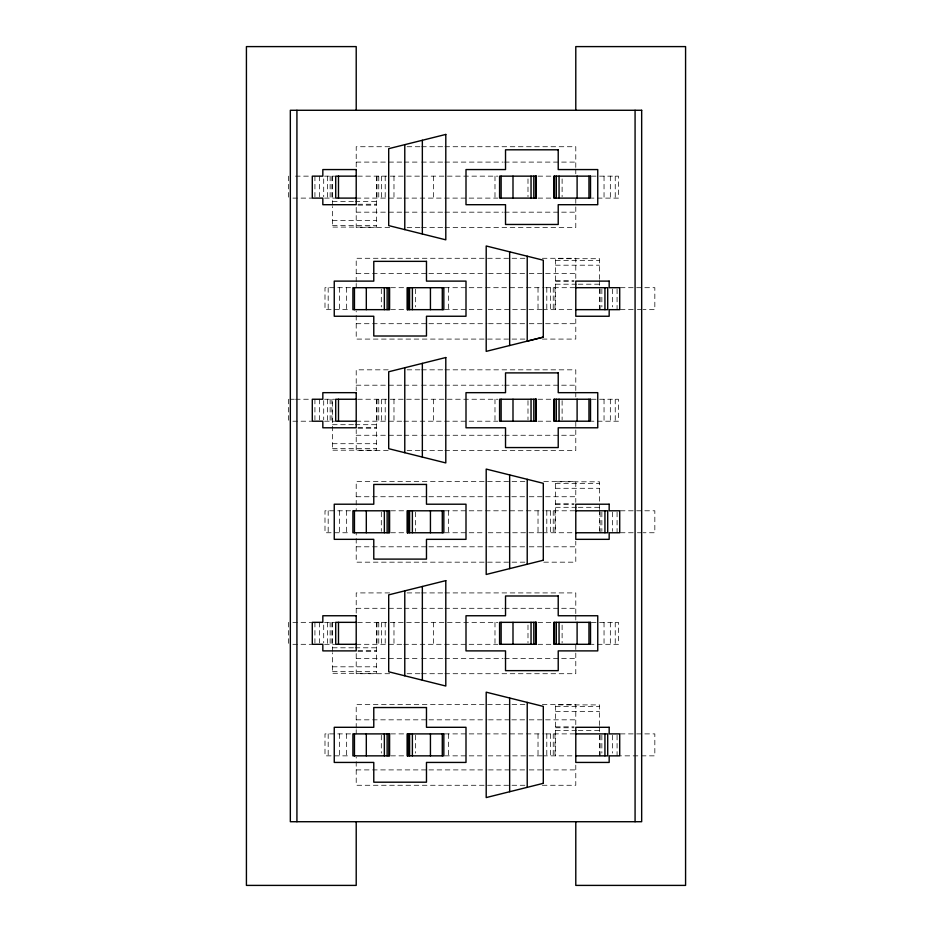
<?xml version="1.0" encoding="UTF-8"?>
<svg xmlns="http://www.w3.org/2000/svg" width="932" height="932" viewBox="0 0 932 932"><rect width="100%" height="100%" fill="white"/><g stroke="black" fill="none" stroke-linecap="round" stroke-linejoin="round"><path stroke-width="0.7" stroke-dasharray="4.66 3.5" d="M389.658 146.732L356.21 146.732L356.21 167.748M407.109 146.732L420.192 146.732M421.648 146.732L443.457 146.732M444.913 146.732L575.79 146.732L575.79 167.748M356.21 162.098L402.74 162.098M404.197 162.098L420.192 162.098M421.648 162.098L443.457 162.098M444.913 162.098L503.082 162.098M504.538 162.098L575.79 162.098M295.514 176.148L311.603 176.148M324.557 176.148L334.623 176.148M357.667 176.148L497.874 176.148M538.009 176.148L552.699 176.148M591.424 176.148L618.429 176.148L618.429 198.108L591.424 198.108M292.893 198.108L311.603 198.108M324.557 198.108L334.623 198.108M356.21 198.108L402.787 198.108M403.859 198.108L497.874 198.108M538.009 198.108L552.699 198.108M332.491 201.603L353.741 201.603M355.162 201.603L376.412 201.603M357.993 204.236L376.412 204.236M357.993 205.133L376.412 205.133M356.21 212.17L402.74 212.17M404.197 212.17L420.192 212.17M421.648 212.17L443.457 212.17M444.913 212.17L503.082 212.17M504.538 212.17L575.79 212.17M332.491 220.628L376.412 220.628M332.491 225.451L376.412 225.451M389.658 227.536L356.21 227.536L356.21 206.52M407.109 227.536L420.192 227.536M421.648 227.536L443.457 227.536M444.913 227.536L575.79 227.536L575.79 198.108M524.891 258.281L356.21 258.281L356.21 282.093M542.342 258.281L575.79 258.281L575.79 279.297M555.588 260.366L599.509 260.366M555.588 265.189L599.509 265.189M356.21 273.647L427.462 273.647M428.918 273.647L487.087 273.647M488.543 273.647L510.352 273.647M511.808 273.647L527.803 273.647M529.26 273.647L575.79 273.647M555.588 280.672L574.007 280.672M555.588 281.569L574.007 281.569M555.588 284.202L576.838 284.202M578.259 284.202L599.509 284.202M350.56 287.697L324.988 287.697L324.988 309.657L350.56 309.657M390.799 287.697L405.537 287.697M444.704 287.697L544.195 287.697M545.639 287.697L575.79 287.697M620.351 287.697L654.835 287.697L654.835 309.657L643.22 309.657M390.799 309.657L405.537 309.657M444.704 309.657L485.327 309.657M488.193 309.657L542.564 309.657M542.762 309.657L574.357 309.657M620.351 309.657L636.16 309.657M637.406 309.657L641.903 309.657M356.21 323.707L427.462 323.707M428.918 323.707L487.087 323.707M488.543 323.707L510.352 323.707M511.808 323.707L527.803 323.707M529.26 323.707L575.79 323.707M524.891 339.085L356.21 339.085L356.21 311.055M542.342 339.085L575.79 339.085L575.79 318.068M388.201 369.829L356.21 369.829L356.21 390.846M407.109 369.829L420.192 369.829M421.648 369.829L443.457 369.829M444.913 369.829L575.79 369.829L575.79 390.846M356.21 385.196L402.74 385.196M404.197 385.196L420.192 385.196M421.648 385.196L443.457 385.196M444.913 385.196L503.082 385.196M504.538 385.196L575.79 385.196M290.015 399.245L294.337 399.245M295.514 399.245L311.603 399.245M324.557 399.245L334.623 399.245M357.667 399.245L497.874 399.245M538.009 399.245L552.699 399.245M591.424 399.245L618.429 399.245L618.429 421.206L591.424 421.206M292.893 421.206L311.603 421.206M324.557 421.206L334.623 421.206M356.21 421.206L402.787 421.206M403.859 421.206L497.874 421.206M538.009 421.206L552.699 421.206M332.491 424.701L353.741 424.701M355.162 424.701L376.412 424.701M357.993 427.334L376.412 427.334M357.993 428.231L376.412 428.231M356.21 435.256L402.74 435.256M404.197 435.256L420.192 435.256M421.648 435.256L443.457 435.256M444.913 435.256L503.082 435.256M504.538 435.256L575.79 435.256M332.491 443.714L376.412 443.714M332.491 448.548L376.412 448.548M388.201 450.634L356.21 450.634L356.21 429.617M407.109 450.634L420.192 450.634M421.648 450.634L443.457 450.634M444.913 450.634L575.79 450.634L575.79 421.206M524.891 481.366L356.21 481.366L356.21 510.794M543.799 481.366L575.79 481.366L575.79 502.383M555.588 483.452L599.509 483.452M555.588 488.286L599.509 488.286M356.21 496.744L427.462 496.744M428.918 496.744L487.087 496.744M488.543 496.744L510.352 496.744M511.808 496.744L527.803 496.744M529.26 496.744L575.79 496.744M555.588 503.769L574.007 503.769M555.588 504.666L574.007 504.666M555.588 507.299L576.838 507.299M578.259 507.299L599.509 507.299M350.56 510.794L324.988 510.794L324.988 532.755L350.56 532.755M390.799 510.794L405.537 510.794M444.704 510.794L544.195 510.794M545.639 510.794L575.79 510.794M620.351 510.794L654.835 510.794L654.835 532.755L643.22 532.755M390.799 532.755L405.537 532.755M444.704 532.755L485.327 532.755M488.193 532.755L542.564 532.755M542.762 532.755L574.357 532.755M620.351 532.755L636.16 532.755M637.406 532.755L641.903 532.755M356.21 546.804L427.462 546.804M428.918 546.804L487.087 546.804M488.543 546.804L510.352 546.804M511.808 546.804L527.803 546.804M529.26 546.804L575.79 546.804M524.891 562.171L356.21 562.171L356.21 532.755M543.799 562.171L575.79 562.171L575.79 541.154M389.658 592.915L356.21 592.915L356.21 613.932M407.109 592.915L420.192 592.915M421.648 592.915L443.457 592.915M444.913 592.915L575.79 592.915L575.79 613.932M356.21 608.293L402.74 608.293M404.197 608.293L420.192 608.293M421.648 608.293L443.457 608.293M444.913 608.293L503.082 608.293M504.538 608.293L575.79 608.293M292.893 622.343L311.603 622.343M324.557 622.343L334.623 622.343M357.667 622.343L497.874 622.343M538.009 622.343L552.699 622.343M591.424 622.343L618.429 622.343L618.429 644.303L591.424 644.303M292.893 644.303L311.603 644.303M324.557 644.303L334.623 644.303M356.21 644.303L402.787 644.303M403.859 644.303L497.874 644.303M538.009 644.303L552.699 644.303M332.491 647.798L353.741 647.798M355.162 647.798L376.412 647.798M357.993 650.431L376.412 650.431M357.993 651.328L376.412 651.328M356.21 658.353L402.74 658.353M404.197 658.353L420.192 658.353M421.648 658.353L443.457 658.353M444.913 658.353L503.082 658.353M504.538 658.353L575.79 658.353M332.491 666.811L376.412 666.811M332.491 671.634L376.412 671.634M389.658 673.719L356.21 673.719L356.21 652.703M407.109 673.719L420.192 673.719M421.648 673.719L443.457 673.719M444.913 673.719L575.79 673.719L575.79 644.303M524.891 704.464L356.21 704.464L356.21 728.288M542.342 704.464L575.79 704.464L575.79 725.48M555.588 706.549L599.509 706.549M555.588 711.372L599.509 711.372M356.21 719.83L427.462 719.83M428.918 719.83L487.087 719.83M488.543 719.83L510.352 719.83M511.808 719.83L527.803 719.83M529.26 719.83L575.79 719.83M555.588 726.867L574.007 726.867M555.588 727.764L574.007 727.764M555.588 730.397L576.838 730.397M578.259 730.397L599.509 730.397M350.56 733.892L324.988 733.892L324.988 755.852L350.56 755.852M390.799 733.892L405.537 733.892M444.704 733.892L544.195 733.892M545.639 733.892L575.79 733.892M620.351 733.892L654.835 733.892L654.835 755.852L620.351 755.852M390.799 755.852L405.537 755.852M444.704 755.852L485.327 755.852M488.193 755.852L542.564 755.852M542.762 755.852L574.357 755.852M356.21 769.902L427.462 769.902M428.918 769.902L487.087 769.902M488.543 769.902L510.352 769.902M511.808 769.902L527.803 769.902M529.26 769.902L575.79 769.902M524.891 785.268L356.21 785.268L356.21 757.25M542.342 785.268L575.79 785.268L575.79 764.252M617.077 289.071L617.077 309.657M617.077 512.169L617.077 532.755M617.077 735.266L617.077 755.852M615.237 176.148L615.237 198.108M615.237 399.245L615.237 421.206M615.237 622.343L615.237 644.303M612.522 289.071L612.522 306.919M612.522 512.169L612.522 531.38M612.522 735.266L612.522 753.103M610.332 176.148L610.332 198.108M610.332 399.245L610.332 421.206M610.332 622.343L610.332 644.303M604.041 176.148L604.041 198.108M604.041 399.245L604.041 421.206M604.041 622.343L604.041 644.303M601.862 289.071L601.862 306.919M601.862 512.169L601.862 531.38M601.862 735.266L601.862 753.103M600.103 289.071L600.103 309.657M600.103 512.169L600.103 532.755M600.103 735.266L600.103 755.852M599.509 279.262L599.509 258.712L555.588 258.712L555.588 309.657M599.509 280.66L599.509 309.657M599.509 509.385L599.509 481.809L555.588 481.809L555.588 532.755M599.509 510.13L599.509 532.755M599.509 725.446L599.509 704.907L555.588 704.907L555.588 755.852M599.509 726.855L599.509 755.852M575.79 169.123L575.79 174.75M575.79 392.221L575.79 397.848M575.79 615.318L575.79 620.945M562.113 178.897L562.113 196.734M562.113 400.62L562.113 419.831M562.113 625.081L562.113 642.929M554.994 287.697L554.994 309.657M554.994 510.794L554.994 532.755M554.994 733.892L554.994 755.852M553.235 287.697L553.235 309.657M553.235 510.794L553.235 532.755M553.235 733.892L553.235 755.852M550.439 287.697L550.439 309.657M550.439 510.794L550.439 532.755M550.439 733.892L550.439 755.852M546.804 287.697L546.804 309.657M546.804 510.794L546.804 532.755M546.804 733.892L546.804 755.852M538.02 287.697L538.02 309.657M538.02 510.794L538.02 532.755M538.02 733.892L538.02 755.852M527.99 178.897L527.99 196.734M527.99 400.62L527.99 419.831M527.99 625.081L527.99 642.929M494.985 176.148L494.985 198.108M494.985 399.245L494.985 421.206M494.985 622.343L494.985 644.303M448.432 287.697L448.432 309.657M448.432 510.794L448.432 532.755M448.432 733.892L448.432 755.852M433.497 176.148L433.497 198.108M433.497 399.245L433.497 421.206M433.497 622.343L433.497 644.303M415.427 289.071L415.427 306.919M415.427 512.169L415.427 531.38M415.427 735.266L415.427 753.103M393.98 176.148L393.98 198.108M393.98 399.245L393.98 421.206M393.98 622.343L393.98 644.303M385.196 176.148L385.196 198.108M385.196 399.245L385.196 421.206M385.196 622.343L385.196 644.303M381.561 176.148L381.561 198.108M381.561 399.245L381.561 421.206M381.561 622.343L381.561 644.303M381.305 289.071L381.305 306.919M381.305 512.169L381.305 531.38M381.305 735.266L381.305 753.103M378.765 176.148L378.765 198.108M378.765 399.245L378.765 421.206M378.765 622.343L378.765 644.303M377.006 176.148L377.006 198.108M377.006 399.245L377.006 421.206M377.006 622.343L377.006 644.303M376.412 176.148L376.412 227.093L332.491 227.093L332.491 206.555M376.412 399.245L376.412 450.191L332.491 450.191L332.491 399.245M376.412 622.343L376.412 673.288L332.491 673.288L332.491 652.738M356.21 283.479L356.21 287.697M356.21 729.674L356.21 733.892M346.657 287.697L346.657 309.657M346.657 510.794L346.657 532.755M346.657 733.892L346.657 755.852M339.376 287.697L339.376 309.657M339.376 510.794L339.376 532.755M339.376 733.892L339.376 755.852M332.491 176.148L332.491 205.145M332.491 622.343L332.491 651.34M331.897 176.148L331.897 198.108M331.897 399.245L331.897 421.206M331.897 622.343L331.897 644.303M330.138 176.148L330.138 198.108M330.138 399.245L330.138 421.206M330.138 622.343L330.138 644.303M328.18 287.697L328.18 309.657M328.18 510.794L328.18 532.755M328.18 733.892L328.18 755.852M327.353 176.148L327.353 198.108M327.353 399.245L327.353 421.206M327.353 622.343L327.353 644.303M323.707 178.897L323.707 196.734M323.707 400.62L323.707 419.831M323.707 625.081L323.707 642.929M319.478 176.148L319.478 196.734M319.478 399.245L319.478 419.831M319.478 622.343L319.478 642.929M314.923 176.148L314.923 196.734M314.923 399.245L314.923 419.831M314.923 622.343L314.923 642.929M288.582 176.148L288.582 198.108M288.582 399.245L288.582 421.206M288.582 622.343L288.582 644.303"/><path stroke-width="1.4" d="M543.298 337.139L486.201 351.376L486.201 245.978L543.298 260.214L543.298 337.139L527.221 341.147L527.221 256.207M356.21 176.148L335.718 176.148L335.718 198.108L356.21 198.108M575.79 287.697L607.711 287.697L607.711 309.657L575.79 309.657M356.21 399.245L335.718 399.245L335.718 421.206L356.21 421.206M575.79 510.794L607.711 510.794L607.711 532.755L575.79 532.755M356.21 622.343L335.718 622.343L335.718 644.303L356.21 644.303M575.79 733.892L607.711 733.892L607.711 755.852L575.79 755.852M635.076 110.279L635.076 821.721M604.938 287.697L604.938 309.657M604.938 510.794L604.938 532.755M604.938 733.892L604.938 755.852M588.966 176.148L588.966 198.108M588.966 399.245L588.966 421.206M588.966 622.343L588.966 644.303M577.106 176.148L577.106 198.108M577.106 399.245L577.106 421.206M577.106 622.343L577.106 644.303M575.79 110.279L575.79 46.6L685.579 46.6L685.579 885.4L575.79 885.4L575.79 821.721M559.06 176.148L559.06 198.108M559.06 399.245L559.06 421.206M559.06 622.343L559.06 644.303M556.288 176.148L556.288 198.108M556.288 399.245L556.288 421.206M556.288 622.343L556.288 644.303M554.493 176.148L554.493 198.108M554.493 399.245L554.493 421.206M554.493 622.343L554.493 644.303M535.749 176.148L535.749 198.108M535.749 399.245L535.749 421.206M535.749 622.343L535.749 644.303M535.597 176.148L535.597 198.108M535.597 399.245L535.597 421.206M535.597 622.343L535.597 644.303M533.815 176.148L533.815 198.108M533.815 399.245L533.815 421.206M533.815 622.343L533.815 644.303M531.042 176.148L531.042 198.108M531.042 399.245L531.042 421.206M531.042 622.343L531.042 644.303M527.221 479.304L527.221 564.244M527.221 702.39L527.221 787.342M512.996 176.148L512.996 198.108M512.996 399.245L512.996 421.206M512.996 622.343L512.996 644.303M509.653 251.826L509.653 345.527M509.653 474.924L509.653 568.625M509.653 698.021L509.653 791.722M501.136 176.148L501.136 198.108M501.136 399.245L501.136 421.206M501.136 622.343L501.136 644.303M442.281 287.697L442.281 309.657M442.281 510.794L442.281 532.755M442.281 733.892L442.281 755.852M430.433 287.697L430.433 309.657M430.433 510.794L430.433 532.755M430.433 733.892L430.433 755.852M422.347 140.278L422.347 233.979M422.347 363.375L422.347 457.076M422.347 586.473L422.347 680.174M412.375 287.697L412.375 309.657M412.375 510.794L412.375 532.755M412.375 733.892L412.375 755.852M409.602 287.697L409.602 309.657M409.602 510.794L409.602 532.755M409.602 733.892L409.602 755.852M407.82 287.697L407.82 309.657M407.82 510.794L407.82 532.755M407.82 733.892L407.82 755.852M407.668 287.697L407.668 309.657M407.668 510.794L407.668 532.755M407.668 733.892L407.668 755.852M404.779 144.658L404.779 229.61M404.779 367.756L404.779 452.696M404.779 590.853L404.779 675.793M388.924 287.697L388.924 309.657M388.924 510.794L388.924 532.755M388.924 733.892L388.924 755.852M387.13 287.697L387.13 309.657M387.13 510.794L387.13 532.755M387.13 733.892L387.13 755.852M384.357 287.697L384.357 309.657M384.357 510.794L384.357 532.755M384.357 733.892L384.357 755.852M366.311 287.697L366.311 309.657M366.311 510.794L366.311 532.755M366.311 733.892L366.311 755.852M356.21 110.279L356.21 46.6L246.421 46.6L246.421 885.4L356.21 885.4L356.21 821.721M354.451 287.697L354.451 309.657M354.451 510.794L354.451 532.755M354.451 733.892L354.451 755.852M338.479 176.148L338.479 198.108M338.479 399.245L338.479 421.206M338.479 622.343L338.479 644.303M296.924 110.279L296.924 821.721M445.799 134.429L388.702 148.666L388.702 225.602L445.799 239.827L445.799 134.429M445.799 357.527L388.702 371.763L388.702 448.688L445.799 462.924L445.799 357.527M445.799 580.624L388.702 594.861L388.702 671.786L445.799 686.022L445.799 580.624M543.298 560.237L486.201 574.473L486.201 469.076L543.298 483.312L543.298 560.237M543.298 783.334L486.201 797.571L486.201 692.173L543.298 706.398L543.298 783.334M641.67 110.279L290.33 110.279L290.33 821.721L641.67 821.721L641.67 110.279M558.221 149.807L505.528 149.807L505.528 169.566L466 169.566L466 204.702L505.528 204.702L505.528 224.461L558.221 224.461L558.221 204.702L597.75 204.702L597.75 169.566L558.221 169.566L558.221 149.807M356.21 169.566L322.833 169.566L322.833 176.148L312.29 176.148L312.29 198.108L322.833 198.108L322.833 204.702L356.21 204.702L356.21 169.566M536.261 176.148L499.587 176.148L499.587 198.108L536.261 198.108L536.261 176.148M590.515 176.148L553.829 176.148L553.829 198.108L590.515 198.108L590.515 176.148M426.472 261.356L373.779 261.356L373.779 281.115L334.25 281.115L334.25 316.251L373.779 316.251L373.779 336.009L426.472 336.009L426.472 316.251L466 316.251L466 281.115L426.472 281.115L426.472 261.356M609.167 281.115L575.79 281.115L575.79 316.251L609.167 316.251L609.167 309.657L619.71 309.657L619.71 287.697L609.167 287.697L609.167 281.115M389.588 287.697L352.913 287.697L352.913 309.657L389.588 309.657L389.588 287.697M443.83 287.697L407.156 287.697L407.156 309.657L443.83 309.657L443.83 287.697M558.221 372.893L505.528 372.893L505.528 392.663L466 392.663L466 427.788L505.528 427.788L505.528 447.558L558.221 447.558L558.221 427.788L597.75 427.788L597.75 392.663L558.221 392.663L558.221 372.893M356.21 392.663L322.833 392.663L322.833 399.245L312.29 399.245L312.29 421.206L322.833 421.206L322.833 427.788L356.21 427.788L356.21 392.663M536.261 399.245L499.587 399.245L499.587 421.206L536.261 421.206L536.261 399.245M590.515 399.245L553.829 399.245L553.829 421.206L590.515 421.206L590.515 399.245M426.472 484.442L373.779 484.442L373.779 504.212L334.25 504.212L334.25 539.337L373.779 539.337L373.779 559.107L426.472 559.107L426.472 539.337L466 539.337L466 504.212L426.472 504.212L426.472 484.442M609.167 504.212L575.79 504.212L575.79 539.337L609.167 539.337L609.167 532.755L619.71 532.755L619.71 510.794L609.167 510.794L609.167 504.212M389.588 510.794L352.913 510.794L352.913 532.755L389.588 532.755L389.588 510.794M443.83 510.794L407.156 510.794L407.156 532.755L443.83 532.755L443.83 510.794M558.221 595.991L505.528 595.991L505.528 615.749L466 615.749L466 650.886L505.528 650.886L505.528 670.644L558.221 670.644L558.221 650.886L597.75 650.886L597.75 615.749L558.221 615.749L558.221 595.991M356.21 615.749L322.833 615.749L322.833 622.343L312.29 622.343L312.29 644.303L322.833 644.303L322.833 650.886L356.21 650.886L356.21 615.749M536.261 622.343L499.587 622.343L499.587 644.303L536.261 644.303L536.261 622.343M590.515 622.343L553.829 622.343L553.829 644.303L590.515 644.303L590.515 622.343M426.472 707.539L373.779 707.539L373.779 727.298L334.25 727.298L334.25 762.434L373.779 762.434L373.779 782.193L426.472 782.193L426.472 762.434L466 762.434L466 727.298L426.472 727.298L426.472 707.539M609.167 727.298L575.79 727.298L575.79 762.434L609.167 762.434L609.167 755.852L619.71 755.852L619.71 733.892L609.167 733.892L609.167 727.298M389.588 733.892L352.913 733.892L352.913 755.852L389.588 755.852L389.588 733.892M443.83 733.892L407.156 733.892L407.156 755.852L443.83 755.852L443.83 733.892"/></g></svg>
